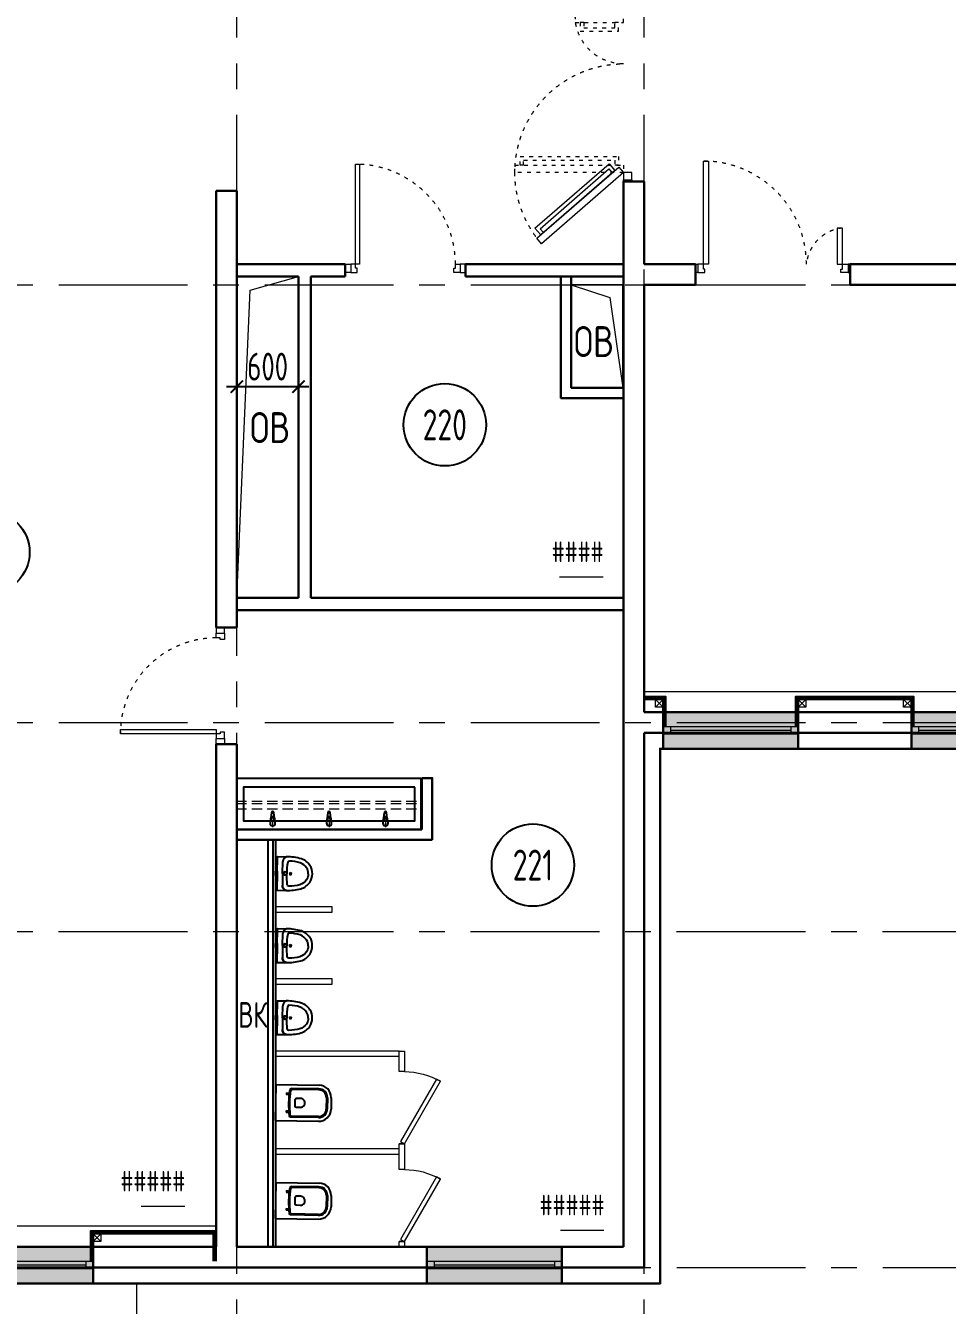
# Model space of a CAD drawing. Header units: millimetres. Extents: x -13407 to 95998, y -2719 to 109387.
# Drawn here: x 15115 to 24064, y 5773 to 18198 of the extents above; entities that cross this region are included whole.
import ezdxf
from ezdxf import colors
from ezdxf.entities.mleader import LeaderData, LeaderLine
from ezdxf.enums import TextEntityAlignment as Align
from ezdxf.math import Vec2, Vec3

# ---------------------------------------------------------------- set-up
doc = ezdxf.new("R2010")
doc.units = ezdxf.units.MM
for name, pattern in [('ACAD_ISO03W100', [30, 12, -18]), ('ADSK_Штриховая_ш2 п1', [3, 2, -1]), ('CENTER', [2, 1.25, -0.25, 0.25, -0.25])]:
    doc.linetypes.add(name, pattern=pattern)
for name, color, linetype, lineweight in [('_0', 250, 'Continuous', 9), ('_TEXT', 189, 'Continuous', 30), ('АР_Двери', 5, 'Continuous', 18), ('АР_Маркер экспликации', 239, 'Continuous', 13), ('АР_Навесной фасад', 5, 'Continuous', 5), ('АР_Номер помещения', 1, 'Continuous', 25), ('АР_Окна БЛОК', 250, 'Continuous', 13), ('АР_Оси', 193, 'Continuous', 9), ('АР_Отметки', 250, 'Continuous', 15), ('АР_Перегородки газоблок', 165, 'Continuous', 30), ('АР_Перегородки сантехнические', 216, 'Continuous', 9), ('АР_Подоконники', 163, 'Continuous', 9), ('АР_Помещения_площадь', 19, 'Continuous', 9), ('АР_Сущ Несущая стена', 202, 'Continuous', 30), ('АР_тонкая линия', 250, 'Continuous', 0), ('АР_Утеплитель', 250, 'Continuous', 9), ('Размер шахт', 95, 'Continuous', 9), ('Эвакуация', 7, 'Continuous', 9)]:
    doc.layers.add(name, color=color, linetype=linetype, lineweight=lineweight)
doc.layers.add('АР_Отверстия', color=251, linetype='Continuous')
doc.layers.add('ТХ_сантехника', color=253, linetype='Continuous')
doc.styles.add('ICOCPEUR', font='isocpeur.ttf')
doc.styles.add('ISOCPEUR', font='isocpeur.ttf', dxfattribs={"width": 0.7})
doc.styles.get("Standard").update_dxf_attribs({"font": 'arial.ttf'})
doc.dimstyles.new('R_100', dxfattribs={"dimtxt": 270, "dimasz": 120, "dimexe": 100, "dimexo": 0, "dimgap": 60, "dimtad": 1, "dimdec": 0, "dimrnd": 5, "dimzin": 0, "dimdsep": 46, "dimtxsty": 'ISOCPEUR', "dimblk": 'ARCHTICK', "dimcen": 0, "dimdle": 100, "dimclrd": 256, "dimclre": 256, "dimclrt": 256, "dimadec": 0, "dimazin": 0, "dimtfac": 2, "dimtdec": 0, "dimtofl": 0, "dimtmove": 1, "dimatfit": 3, "dimfxl": 1, "dimtvp": 3, "dimtolj": 1, "dimtzin": 0, "dimarcsym": 0})

# ---------------------------------------------------------------- blocks, each defined once
blk = doc.blocks.new('*U10')
for p, q in [((0, 0), (0, -50)), ((700, 0), (700, -50))]:
    blk.add_line(p, q)
blk.add_lwpolyline([(0, 0), (606, 350), (628, 312), (22, -38)], close=True)
blk.add_arc((0, 0), 700, 0, 30)
blk = doc.blocks.new('*U194')
blk.add_lwpolyline([(100, 80), (100, 1010), (140, 1010), (140, 80)], close=True)
for points in [[(0, 0), (0, 80), (55, 80), (55, 0), (0, 0)], [(55, 80), (55, 0), (115, 0), (115, 40), (100, 40), (100, 80), (55, 80)], [(1075, 80), (1075, 0), (1015, 0), (1015, 40), (1030, 40), (1030, 80), (1075, 80)], [(1130, 0), (1130, 80), (1075, 80), (1075, 0), (1130, 0)]]:
    blk.add_lwpolyline(points)
at = {"linetype": 'ACAD_ISO03W100', "ltscale": 3}
blk.add_arc((100, 80), 930, 0, 90, dxfattribs=at)
blk = doc.blocks.new('Полуторная_на лестницу')
for points in [[(75, 80), (75, 1080), (125, 1080), (125, 80)], [(1375, 430), (1375, 80), (1425, 80), (1425, 430)]]:
    blk.add_lwpolyline(points, close=True)
for points in [[(0, 0), (0, 80), (20, 80), (20, 0), (0, 0)], [(20, 80), (20, 0), (90, 0), (90, 30), (75, 30), (75, 80), (20, 80)], [(1480, 80), (1480, 0), (1410, 0), (1410, 30), (1425, 30), (1425, 80), (1480, 80)], [(1500, 0), (1500, 80), (1480, 80), (1480, 0), (1500, 0)]]:
    blk.add_lwpolyline(points)
at = {"linetype": 'ACAD_ISO03W100', "ltscale": 3}
for centre, radius, start, end in [((75, 80), 1000, 0, 90), ((1465, 40), 392, 95.9075, 174.0925)]:
    blk.add_arc(centre, radius, start, end, dxfattribs=at)
blk = doc.blocks.new('*U95')
at = {"true_color": 0xffffff}
h = blk.add_hatch(color=7, dxfattribs=at)
h.dxf.hatch_style = 1
h.paths.add_polyline_path([(-1600, -140), (0, -140), (0, 220), (-1600, 220)])
at = {"lineweight": 30}
for p, q in [((-1600, -140), (-1600, 220)), ((0, -140), (0, 220))]:
    blk.add_line(p, q, dxfattribs=at)
for p, q in [((0, 220), (-1600, 220)), ((-1600, 70), (0, 70)), ((-1600, 0), (0, 0)), ((-1530, 0), (-1530, 70)), ((-1530, 35), (-70, 35)), ((-70, 0), (-70, 70)), ((-1600, -140), (0, -140)), ((-1600, -140), (-1600, -140)), ((-1600, -140), (-1600, -140)), ((0, -140), (0, -140)), ((0, -140), (0, -140))]:
    blk.add_line(p, q)
blk = doc.blocks.new('*U96')
at = {"true_color": 0xffffff}
h = blk.add_hatch(color=7, dxfattribs=at)
h.dxf.hatch_style = 1
h.paths.add_polyline_path([(-1310, -140), (0, -140), (0, 220), (-1310, 220)])
at = {"lineweight": 30}
for p, q in [((-1310, -140), (-1310, 220)), ((0, -140), (0, 220))]:
    blk.add_line(p, q, dxfattribs=at)
for p, q in [((0, 220), (-1310, 220)), ((-1310, 70), (0, 70)), ((-1310, 0), (0, 0)), ((-1240, 0), (-1240, 70)), ((-1240, 35), (-70, 35)), ((-70, 0), (-70, 70)), ((-1310, -140), (0, -140)), ((-1310, -140), (-1310, -140)), ((-1310, -140), (-1310, -140)), ((0, -140), (0, -140)), ((0, -140), (0, -140))]:
    blk.add_line(p, q)
blk = doc.blocks.new('_DotSmall')
at = {"color": 0, "linetype": 'ByBlock', "const_width": 0.5}
blk.add_lwpolyline([(-0.0625, 0, 1), (0.0625, 0, 1)], format="xyb", close=True, dxfattribs=at)
blk = doc.blocks.new('*U57')
at = {"layer": 'АР_Номер помещения', "color": 7}
blk.add_circle((-15147, 3559), 400, dxfattribs=at)
at = {"layer": 'АР_Помещения_площадь', "color": 7}
blk.add_line((-14458, 12), (-14880, 12), dxfattribs=at)
at = {"color": 7, "style": 'ISOCPEUR', "width": 0.7, "flags": 1}
blk.add_attdef('КАТЕГОРИЯ', (-499, -2092), '', height=250, dxfattribs=at)
at = {"layer": 'АР_Номер помещения', "color": 7, "style": 'ISOCPEUR', "width": 0.7}
blk.add_attdef('НОМЕР_ПОМЕЩЕНИЯ', text='', height=300, dxfattribs=at).set_placement((-15147, 3559), align=Align.MIDDLE_CENTER)
at = {"layer": 'АР_Помещения_площадь', "color": 7, "lineweight": 30, "width": 0.7, "flags": 104}
blk.add_attdef('ИМЯ_ПОМЕЩЕНИЯ', text='', height=100, dxfattribs=at).set_placement((158, 1217), align=Align.MIDDLE_CENTER)
at = {"layer": 'АР_Помещения_площадь', "color": 7, "style": 'ISOCPEUR', "width": 0.7}
blk.add_attdef('ПЛОЩАДЬ_ПОМЕЩЕНИЯ', text='', height=200, dxfattribs=at).set_placement((-14453, 258), align=Align.MIDDLE_RIGHT)
blk = doc.blocks.new('*U58')
at = {"layer": 'АР_Номер помещения', "color": 7}
blk.add_circle((-15672, 817), 400, dxfattribs=at)
at = {"layer": 'АР_Помещения_площадь', "color": 7}
blk.add_line((-14136, -663), (-14558, -663), dxfattribs=at)
at = {"color": 7, "style": 'ISOCPEUR', "width": 0.7, "flags": 1}
blk.add_attdef('КАТЕГОРИЯ', (-499, -2092), '', height=250, dxfattribs=at)
at = {"layer": 'АР_Номер помещения', "color": 7, "style": 'ISOCPEUR', "width": 0.7}
blk.add_attdef('НОМЕР_ПОМЕЩЕНИЯ', text='', height=300, dxfattribs=at).set_placement((-15672, 817), align=Align.MIDDLE_CENTER)
at = {"layer": 'АР_Помещения_площадь', "color": 7, "lineweight": 30, "width": 0.7, "flags": 104}
blk.add_attdef('ИМЯ_ПОМЕЩЕНИЯ', text='', height=100, dxfattribs=at).set_placement((158, 1217), align=Align.MIDDLE_CENTER)
at = {"layer": 'АР_Помещения_площадь', "color": 7, "style": 'ISOCPEUR', "width": 0.7}
blk.add_attdef('ПЛОЩАДЬ_ПОМЕЩЕНИЯ', text='', height=200, dxfattribs=at).set_placement((-14131, -416), align=Align.MIDDLE_RIGHT)
blk = doc.blocks.new('*U88')
at = {"layer": 'АР_Номер помещения', "color": 7}
blk.add_circle((-18270, 7006), 400, dxfattribs=at)
at = {"layer": 'АР_Помещения_площадь', "color": 7}
blk.add_line((-16364, 653), (-16786, 653), dxfattribs=at)
at = {"color": 7, "style": 'ISOCPEUR', "width": 0.7, "flags": 1}
blk.add_attdef('КАТЕГОРИЯ', (-499, -2092), '', height=250, dxfattribs=at)
at = {"layer": 'АР_Номер помещения', "color": 7, "style": 'ISOCPEUR', "width": 0.7}
blk.add_attdef('НОМЕР_ПОМЕЩЕНИЯ', text='', height=300, dxfattribs=at).set_placement((-18270, 7006), align=Align.MIDDLE_CENTER)
at = {"layer": 'АР_Помещения_площадь', "color": 7, "lineweight": 30, "width": 0.7, "flags": 104}
blk.add_attdef('ИМЯ_ПОМЕЩЕНИЯ', text='', height=100, dxfattribs=at).set_placement((158, 1217), align=Align.MIDDLE_CENTER)
at = {"layer": 'АР_Помещения_площадь', "color": 7, "style": 'ISOCPEUR', "width": 0.7}
blk.add_attdef('ПЛОЩАДЬ_ПОМЕЩЕНИЯ', text='', height=200, dxfattribs=at).set_placement((-16359, 900), align=Align.MIDDLE_RIGHT)
blk = doc.blocks.new('*U191')
for points in [[(-55, -80), (-55, 0), (-115, 0), (-115, -40), (-100, -40), (-100, -80), (-55, -80)], [(0, 0), (0, -80), (-55, -80), (-55, 0), (0, 0)], [(-1170, 0), (-1170, -80), (-1115, -80), (-1115, 0), (-1170, 0)], [(-1115, -80), (-1115, 0), (-1055, 0), (-1055, -40), (-1070, -40), (-1070, -80), (-1115, -80)]]:
    blk.add_lwpolyline(points)
blk.add_lwpolyline([(-100, -80), (-100, -1050), (-140, -1050), (-140, -80)], close=True)
at = {"linetype": 'ACAD_ISO03W100', "ltscale": 3}
blk.add_arc((-100, -80), 970, 180, 270, dxfattribs=at)
blk = doc.blocks.new('_ArchTick')
at = {"color": 0, "linetype": 'ByBlock', "const_width": 0.15}
blk.add_lwpolyline([(-0.5, -0.5), (0.5, 0.5)], dxfattribs=at)
blk = doc.blocks.new('*D398')
at = {"layer": 'Размер шахт', "lineweight": -2, "ltscale": 100, "transparency": 16777216}
for p, q in [((17165, 14640), (17165, 14792)), ((17765, 14640), (17765, 14792)), ((17865, 14692), (17065, 14692))]:
    blk.add_line(p, q, dxfattribs=at)
at = {"layer": 'Размер шахт', "lineweight": -2, "ltscale": 100, "transparency": 16777216, "xscale": 120, "yscale": 120, "zscale": 120, "rotation": 180}
blk.add_blockref('_ArchTick', (17165, 14692), dxfattribs=at)
at = {"layer": 'Размер шахт', "lineweight": -2, "ltscale": 100, "transparency": 16777216, "xscale": 120, "yscale": 120, "zscale": 120}
blk.add_blockref('_ArchTick', (17765, 14692), dxfattribs=at)
at = {"layer": 'Размер шахт', "ltscale": 100, "transparency": 16777216, "insert": (17465, 14887), "char_height": 270, "attachment_point": 5, "style": 'ISOCPEUR'}
blk.add_mtext('\\A1;600', dxfattribs=at)
blk = doc.blocks.new('Из_буфера31843')
for p, q in [((366, 166), (359, 113)), ((395, 113), (388, 166)), ((916, 166), (909, 113)), ((945, 113), (938, 166)), ((1466, 166), (1459, 113)), ((1495, 113), (1488, 166)), ((356, 104), (352, 62)), ((363, 87), (363, 101)), ((390, 87), (363, 87)), ((390, 101), (390, 87)), ((402, 62), (398, 104)), ((906, 104), (902, 62)), ((913, 87), (913, 101)), ((940, 87), (913, 87)), ((940, 101), (940, 87)), ((952, 62), (948, 104)), ((1456, 104), (1452, 62)), ((1463, 87), (1463, 101)), ((1490, 87), (1463, 87)), ((1490, 101), (1490, 87)), ((1502, 62), (1498, 104))]:
    blk.add_line(p, q)
at = {"lineweight": 13, "ltscale": 500}
for p, q in [((377, 85), (377, 23)), ((927, 85), (927, 23)), ((1477, 85), (1477, 23))]:
    blk.add_line(p, q, dxfattribs=at)
for points in [[(1827, 500), (27, 500), (27, 0), (1827, 0)], [(1762, 415), (92, 415), (92, 85), (1762, 85)]]:
    blk.add_lwpolyline(points, close=True)
for centre, major_axis, start_param, end_param in [((377, 165), (-7.91, 7.91), 4.051589, 6.943986), ((927, 165), (-7.91, 7.91), 4.051589, 6.943986), ((1477, 165), (-7.91, 7.91), 4.051589, 6.943986), ((377, 62), (-17.7, -17.7), -0.785398, 2.356194), ((377, 102), (-14.9, -14.9), -1.35736, -0.875625), ((377, 102), (-14.9, 14.9), 4.498953, 6.496621), ((377, 101), (-9.62, 9.62), 3.926991, 7.068583), ((377, 102), (-14.9, 14.9), 4.017217, 4.498953), ((927, 62), (-17.7, -17.7), -0.785398, 2.356194), ((927, 102), (-14.9, -14.9), -1.35736, -0.875625), ((927, 102), (-14.9, 14.9), 4.498953, 6.496621), ((927, 101), (-9.62, 9.62), 3.926991, 7.068583), ((927, 102), (-14.9, 14.9), 4.017217, 4.498953), ((1477, 62), (-17.7, -17.7), -0.785398, 2.356194), ((1477, 102), (-14.9, -14.9), -1.35736, -0.875625), ((1477, 102), (-14.9, 14.9), 4.498953, 6.496621), ((1477, 101), (-9.62, 9.62), 3.926991, 7.068583), ((1477, 102), (-14.9, 14.9), 4.017217, 4.498953)]:
    blk.add_ellipse(centre, major_axis=major_axis, ratio=1, start_param=start_param, end_param=end_param)
blk = doc.blocks.new('Писуар')
for points in [[(0, 53), (116, 53, 0.328868), (164, 90, 0.066999), (145, 234, 0.172209), (82, 318, 0.143285), (0, 342, 0.143285), (-82, 318, 0.172209), (-145, 234, 0.066999), (-164, 90)], [(-58, 286, 0.137396), (-106, 222)], [(58, 286, -0.137396), (106, 222)], [(-164, 90, 0.328868), (-116, 53, 8)], [(0, 93, 0.419996), (-16, 77, 0.151492), (-11, 66), (0, 66)], [(0, 93, -0.419996), (16, 77, -0.151492), (11, 66), (0, 66)]]:
    blk.add_lwpolyline(points, format="xyb")
for points in [[(0, 0), (-164, 0), (-164, 90)], [(0, 53), (-116, 53)], [(0, 0), (164, 0), (164, 90)]]:
    blk.add_lwpolyline(points)
blk.add_lwpolyline([(-21, 0), (21, 0), (21, -16), (-21, -16)], close=True)
for centre, radius, start, end in [((0, 187), 115, 90, 120.5102), ((282, 110), 404, 163.8712, 178.9693), ((3, 912), 819, 262.0158, 269.8149)]:
    blk.add_arc(centre, radius, start, end)
at = {"extrusion": (0, 0, -1)}
for centre, radius, start, end in [((0, 187), 115, 90, 120.5102), ((282, 110), 404, 163.8712, 178.9693), ((3, 912), 819, 262.0158, 269.8149)]:
    blk.add_arc(centre, radius, start, end, dxfattribs=at)
for points in [[(-11, 132), (-11, 138), (-5, 138), (0, 138)], [(0, 122), (-5, 122), (-11, 127), (-11, 132)], [(11, 132), (11, 138), (5, 138), (0, 138)], [(0, 122), (5, 122), (11, 127), (11, 132)], [(164, 90), (159, 69), (138, 53), (116, 53)]]:
    blk.add_open_spline(points, degree=3)
for points, start_tangent, end_tangent in [([(-122, 117), (-111, 101)], (0.014037, -0.999901), (0.974129, -0.225992)), ([(122, 117), (111, 101)], (-0.014037, -0.999901), (-0.974129, -0.225992))]:
    blk.add_spline(points, degree=3, dxfattribs=dict(start_tangent=start_tangent, end_tangent=end_tangent))
blk = doc.blocks.new('унитаз поликлиники')
for p, q in [((0, 175), (0, -175)), ((0, 175), (420, 175)), ((420, 139), (150, 139)), ((420, 129), (157, 129)), ((126, 87), (100, 87)), ((112, 73), (112, 100)), ((192, -34), (192, 34)), ((242, 44), (202, 44)), ((494, 57), (494, -57)), ((504, 55), (504, -55)), ((540, 55), (540, -55)), ((126, -87), (99, -86)), ((112, -73), (112, -100)), ((242, -44), (202, -44)), ((0, -175), (420, -175)), ((420, -139), (148, -139)), ((420, -129), (155, -129))]:
    blk.add_line(p, q)
for centre, radius, start, end in [((420, 55), 120, 0, 90), ((420, 55), 83.5, 359.8619, 90.3335), ((420, 55), 74, 0, 90), ((242, 0), 43.7, 270, 90), ((420, -55), 120, 270, 0), ((420, -55), 84, 270, 0), ((420, -55), 74, 270, 358.4018)]:
    blk.add_arc(centre, radius, start, end)
at = {"extrusion": (0, 0, -1)}
for centre, major_axis, ratio, start_param, end_param in [((1158, 0), (-731, -726), 0.993775, 0.659849, 0.910919), ((150, 127), (-5.6, -10.5), 0.821373, 1.269211, 2.570669), ((154, 120), (-5.61, -7.72), 0.798093, 1.232924, 2.686723), ((112, 87), (3.55, 3.55), 1, 5.504025, 11.78721), ((984, 0), (-23, -941), 0.89728, 1.422258, 1.677847), ((155, -117), (5.3, -10.4), 0.842984, 0.549902, 1.8819), ((202, -33), (4.12, -9.49), 0.964797, 0.42926, 1.943413), ((148, -127), (5.4, -10.4), 0.836443, 0.56114, 1.877577)]:
    blk.add_ellipse(centre, major_axis=major_axis, ratio=ratio, start_param=start_param, end_param=end_param, dxfattribs=at)
for centre, major_axis, ratio, start_param, end_param in [((202, 33), (4.12, 9.49), 0.964797, 0.42926, 1.943413), ((112, -87), (3.54, -3.55), 1, 5.504025, 11.78721)]:
    blk.add_ellipse(centre, major_axis=major_axis, ratio=ratio, start_param=start_param, end_param=end_param)
blk = doc.blocks.new('дв.1700')
at = {"layer": 'АР_Двери'}
for points in [[(-87, 0), (-87, -80), (-70, -80), (-70, 0), (-87, 0)], [(-70, -80), (-70, 0), (0, 0), (0, -30), (0, -30), (0, -80), (-70, -80)], [(1596, -80), (1596, 0), (1526, 0), (1526, -30), (1526, -30), (1526, -80), (1596, -80)], [(1613, 0), (1613, -80), (1596, -80), (1596, 0), (1613, 0)]]:
    blk.add_lwpolyline(points, dxfattribs=at)
for points in [[(0, -80), (-692, -876), (-639, -922), (53, -126)], [(1997, -150), (1526, -150), (1526, -80), (1997, -80)], [(20, -164), (-606, -884), (-542, -940), (84, -219)], [(-3, -190), (-583, -858), (-546, -890), (35, -223)], [(1947, -235), (1576, -235), (1576, -150), (1947, -150)], [(1912, -200), (1611, -200), (1611, -150), (1912, -150)]]:
    blk.add_lwpolyline(points, close=True, dxfattribs=at)
at = {"layer": 'АР_Двери', "linetype": 'ACAD_ISO03W100', "ltscale": 3}
for points in [[(0, -80), (0, -1135), (70, -1135), (70, -80)], [(1456, -551), (1456, -80), (1526, -80), (1526, -551)]]:
    blk.add_lwpolyline(points, close=True, dxfattribs=at)
for points in [[(70, -1050), (70, -1085), (155, -1085), (155, -130), (70, -130), (70, -165)], [(70, -1050), (120, -1050), (120, -165), (70, -165)], [(1456, -466), (1456, -501), (1371, -501), (1371, -130), (1456, -130), (1456, -165)], [(1456, -466), (1406, -466), (1406, -165), (1456, -165)]]:
    blk.add_lwpolyline(points, dxfattribs=at)
for centre, radius, start, end in [((0, -80), 1055, 229, 0), ((1526, -80), 471, 180, 351.4758)]:
    blk.add_arc(centre, radius, start, end, dxfattribs=at)
blk = doc.blocks.new('A$C3079c8b3')
at = {"layer": 'АР_Перегородки газоблок', "color": 0, "lineweight": 25, "ltscale": 100}
for points in [[(301, -12975), (301, -16925)], [(351, -12975), (351, -16925)], [(376, -12975), (376, -16925)]]:
    blk.add_lwpolyline(points, dxfattribs=at)
blk = doc.blocks.new('A$Ce02d65bd')
at = {"ltscale": 100}
for points in [[(0, 0), (0, 75), (75, 75), (75, 0), (0, 0)], [(0, 0), (75, 75)], [(0, 75), (75, 0)]]:
    blk.add_lwpolyline(points, dxfattribs=at)

msp = doc.modelspace()

# ---------------------------------------------------------------- linework, layer by layer
for points in [[(21329.1, 11392.2), (21329.1, 11681.4), (21120, 11681.4)], [(23739, 11392.2), (23739, 11681.4), (22589, 11681.4), (22589, 11392.2)], [(21316.6, 11392.2), (21316.6, 11668.9), (21120, 11668.9)], [(21304.1, 11411.9), (21304.1, 11656.4), (21120, 11656.4)], [(23726.5, 11392.2), (23726.5, 11668.9), (22601.5, 11668.9), (22601.5, 11392.2)], [(23714, 11411.9), (23714, 11656.4), (22614, 11656.4), (22614, 11449.4)], [(16965, 6202.2), (16965, 6493), (15745, 6493), (15745, 6202.2)], [(16952.5, 6202.2), (16952.5, 6480.5), (15757.5, 6480.5), (15757.5, 6202.2)], [(16940, 6202.3), (16940, 6468), (15770, 6468), (15770, 6202.2)]]:
    msp.add_lwpolyline(points)
at = {"layer": 'АР_Навесной фасад', "ltscale": 100}
for p, q in [((21270, 11182.2), (21270, 5992.2)), ((21270, 11182.2), (29537.4, 11182.2)), ((21280, 11172.2), (21280, 5982.2)), ((21280, 11172.2), (29527.4, 11172.2)), ((13150, 5992.2), (21270, 5992.2)), ((13160, 5982.2), (21280, 5982.2))]:
    msp.add_line(p, q, dxfattribs=at)
at = {"layer": 'АР_Оси', "linetype": 'CENTER', "ltscale": 1000}
for p, q in [((17165, -1919.1), (17165, 32388.4)), ((21120, -1919.1), (21120, 32388.4)), ((-12563.8, 15682.2), (71033.4, 15682.2)), ((-12563.8, 11432.2), (71033.4, 11432.2)), ((-12564.9, 9402.2), (71032.3, 9402.2)), ((-12563.8, 9402.2), (71033.4, 9402.2)), ((-12563.8, 6142.2), (71033.4, 6142.2))]:
    msp.add_line(p, q, dxfattribs=at)
at = {"layer": 'АР_Перегородки газоблок', "ltscale": 100}
msp.add_line((17565.7, 10292.2), (17165, 10292.2), dxfattribs=at)
for points in [[(18217.8, 15882.2), (17165, 15882.2)], [(18217.8, 15882.2), (18217.9, 15762.2)], [(20920, 15882.2), (19384.8, 15882.2)], [(19384.8, 15882.2), (19384.9, 15762.2)], [(17764.9, 15762.2), (17165, 15762.2)], [(17765, 12643.3), (17764.9, 15762.2)], [(17884.9, 15762.2), (17884.9, 12643.3)], [(17884.9, 15762.2), (18217.9, 15762.2)], [(19384.9, 15762.2), (20920, 15762.2)], [(20311.8, 15762.2), (20311.8, 14582.2), (20920, 14582.2)], [(20411.8, 15762.2), (20411.8, 14682.2), (20920, 14682.2)], [(17165, 12643.3), (17765, 12643.3)], [(17884.9, 12643.3), (20920, 12643.3)], [(17165, 12523.3), (20920, 12523.3)], [(19062.8, 10292.2), (19062.8, 10892.2), (18962.8, 10892.2)], [(18962.8, 10392.2), (18962.8, 10892.2)], [(17165, 10392.2), (18962.8, 10392.2)], [(19062.8, 10292.2), (17565.7, 10292.2), (17565.7, 10292.2)]]:
    msp.add_lwpolyline(points, dxfattribs=at)
at = {"layer": 'АР_Перегородки сантехнические', "lineweight": 0}
for points in [[(17540.6, 9642.3), (17540.6, 9592.3), (18090.9, 9592.2), (18090.9, 9642.2)], [(17540.7, 8942.2), (17540.7, 8892.2), (18091, 8892.1), (18091, 8942.1)], [(17540.7, 8242.2), (17540.7, 8192.2), (18742.8, 8192.3), (18742.8, 8242.3)], [(18792.8, 8042.5), (18742.8, 8042.5), (18742.8, 8242.3), (18792.8, 8242.3)], [(18792.8, 7092.2), (18742.8, 7092.2), (18742.8, 7342.5), (18792.8, 7342.5)], [(17540.7, 7292.2), (17540.7, 7242.2), (18742.8, 7242.3), (18742.8, 7292.3)], [(18792.8, 6342.2), (18742.8, 6342.2), (18742.8, 6392.2), (18792.8, 6392.2)]]:
    msp.add_lwpolyline(points, close=True, dxfattribs=at)
at = {"layer": 'АР_Подоконники', "ltscale": 100}
for p, q in [((21120, 11732.2), (29380, 11732.2)), ((16965, 6542.2), (13025, 6542.2))]:
    msp.add_line(p, q, dxfattribs=at)
at = {"layer": 'АР_Сущ Несущая стена', "ltscale": 100}
for p, q in [((20920, 16684.7), (20920, 6342.2)), ((20920, 16684.7), (21120, 16684.7)), ((21120, 16684.7), (21120, 15882.2)), ((16965, 16594.7), (16965, 12353.3)), ((16965, 16594.7), (17165, 16594.7)), ((17165, 16594.7), (17165, 12353.3)), ((21120, 15882.2), (21620, 15882.2)), ((21620, 15882.2), (21620, 15682.2)), ((23120, 15882.2), (31817, 15882.2)), ((23120, 15882.2), (23120, 15682.2)), ((21120, 15682.2), (21120, 11532.2)), ((21120, 15682.2), (21620, 15682.2)), ((23120, 15682.2), (31817, 15682.2)), ((16965, 12353.3), (17165, 12353.3)), ((21120, 11532.2), (33833, 11532.2)), ((21120, 11332.2), (21120, 6142.2)), ((21120, 11332.2), (29687.4, 11332.2)), ((16965, 11223.3), (16965, 6342.2)), ((16965, 11223.3), (17165, 11223.3)), ((17165, 11223.3), (17165, 6342.2)), ((13025, 6342.2), (16965, 6342.2)), ((17165, 6342.2), (20920, 6342.2)), ((13000, 6142.2), (21120, 6142.2))]:
    msp.add_line(p, q, dxfattribs=at)
at = {"layer": 'АР_тонкая линия', "color": 18, "ltscale": 100, "true_color": 0x000000}
msp.add_lwpolyline([(17165, 12643.3), (17295.2, 15628.4), (17764.9, 15762.2)], dxfattribs=at)
at = {"layer": 'АР_тонкая линия', "linetype": 'ADSK_Штриховая_ш2 п1', "ltscale": 50}
for points in [[(17160.6, 10669.3), (18962.8, 10669.3)], [(17160.6, 10644.3), (18962.8, 10644.3)], [(17160.6, 10594.3), (18962.8, 10594.3)]]:
    msp.add_lwpolyline(points, dxfattribs=at)
at = {"layer": 'АР_Утеплитель', "ltscale": 0.25}
msp.add_line((16193.4, 4232.3, 1.8), (16193.4, 5982.2, 1.8), dxfattribs=at)
at = {"layer": 'Эвакуация', "lineweight": 18}
for p, q in [((20411.8, 15682.2), (20786.8, 15557.2)), ((20911.8, 15682.2), (20411.8, 15682.2)), ((20911.8, 15682.2), (20411.8, 15682.2)), ((20411.8, 15682.2), (20411.8, 14682.2)), ((20911.8, 14682.2), (20911.8, 15682.2)), ((20911.8, 14682.2), (20911.8, 15682.2)), ((20786.8, 15557.2), (20911.8, 14682.2)), ((20411.8, 14682.2), (20911.8, 14682.2))]:
    msp.add_line(p, q, dxfattribs=at)
at = {"layer": 'Эвакуация'}
for p, q in [((20411.8, 14682.2), (20411.8, 15682.2)), ((20411.8, 15682.2), (20911.8, 15682.2)), ((20911.8, 15682.2), (20911.8, 14682.2)), ((20911.8, 14682.2), (20411.8, 14682.2))]:
    msp.add_line(p, q, dxfattribs=at)

# ---------------------------------------------------------------- block references
at = {"layer": '_0', "color": 1, "lineweight": -3, "ltscale": 500, "rotation": 180}
for p in [(21304.1, 11656.4), (22689, 11656.4), (23714, 11656.4), (15845, 6468)]:
    msp.add_blockref('A$Ce02d65bd', p, dxfattribs=at)
at = {"layer": '_TEXT', "ltscale": 500}
msp.add_blockref('A$C3079c8b3', (17165, 23266.8), dxfattribs=at)
at = {"layer": 'АР_Двери', "xscale": -1, "rotation": 270}
msp.add_blockref('дв.1700', (21000, 16771.7), dxfattribs=at)
at = {"layer": 'АР_Двери'}
for name, p, rotation in [('*U191', (18217.8, 15802.2), 180), ('*U194', (17045, 11223.3), 90.00000000000001)]:
    msp.add_blockref(name, p, dxfattribs=dict(at, rotation=rotation))
msp.add_blockref('Полуторная_на лестницу', (21620, 15802.2), dxfattribs=at)
at = {"layer": 'АР_Двери', "lineweight": 30, "xscale": -1, "rotation": 270}
for p in [(18792.8, 7342.5), (18792.8, 6392.2)]:
    msp.add_blockref('*U10', p, dxfattribs=at)
at = {"layer": 'АР_Маркер экспликации', "color": 7}
ref = msp.add_blockref('*U58', (34856.7, 13505.3), dxfattribs=at)
ref.add_attrib('НОМЕР_ПОМЕЩЕНИЯ', '220', dxfattribs={"layer": 'АР_Номер помещения', "color": 7, "height": 300, "style": 'ISOCPEUR', "width": 0.7}).set_placement((19184.9, 14322), align=Align.MIDDLE_CENTER)
ref.add_attrib('ПЛОЩАДЬ_ПОМЕЩЕНИЯ', '####', dxfattribs={"layer": 'АР_Помещения_площадь', "color": 7, "height": 200, "style": 'ISOCPEUR', "width": 0.7}).set_placement((20725.8, 13088.9), align=Align.MIDDLE_RIGHT)
ref = msp.add_blockref('*U88', (33023.5, 6078.7), dxfattribs=at)
ref.add_attrib('НОМЕР_ПОМЕЩЕНИЯ', '244', dxfattribs={"layer": 'АР_Номер помещения', "color": 7, "height": 300, "style": 'ISOCPEUR', "width": 0.7}).set_placement((14753.6, 13084.4), align=Align.MIDDLE_CENTER)
ref.add_attrib('ПЛОЩАДЬ_ПОМЕЩЕНИЯ', '#####', dxfattribs={"layer": 'АР_Помещения_площадь', "color": 7, "height": 200, "style": 'ISOCPEUR', "width": 0.7}).set_placement((16664.7, 6978.6), align=Align.MIDDLE_RIGHT)
ref = msp.add_blockref('*U57', (35187.4, 6488.9), dxfattribs=at)
ref.add_attrib('НОМЕР_ПОМЕЩЕНИЯ', '221', dxfattribs={"layer": 'АР_Номер помещения', "color": 7, "height": 300, "style": 'ISOCPEUR', "width": 0.7}).set_placement((20040.2, 10048), align=Align.MIDDLE_CENTER)
ref.add_attrib('ПЛОЩАДЬ_ПОМЕЩЕНИЯ', '#####', dxfattribs={"layer": 'АР_Помещения_площадь', "color": 7, "height": 200, "style": 'ISOCPEUR', "width": 0.7}).set_placement((20734.6, 6747), align=Align.MIDDLE_RIGHT)
at = {"layer": 'АР_Окна БЛОК', "xscale": -1, "rotation": 180}
for name, p in [('*U96', (22615, 11392.2)), ('*U96', (25025, 11392.2)), ('*U95', (15770, 6202.2)), ('*U96', (20320, 6202.2))]:
    msp.add_blockref(name, p, dxfattribs=at)
at = {"layer": 'ТХ_сантехника', "xscale": 0.9954344748001746, "yscale": 0.9954344748001746, "zscale": 0.9954344748001746}
msp.add_blockref('Из_буфера31843', (17138.2, 10392.2), dxfattribs=at)
at = {"layer": 'ТХ_сантехника', "ltscale": 100, "rotation": 269.1248415622985}
for p in [(17556.7, 9966.8), (17556.6, 9266.9), (17556.5, 8566.9)]:
    msp.add_blockref('Писуар', p, dxfattribs=at)
at = {"layer": 'ТХ_сантехника', "rotation": 359.1248415622985}
for p in [(17541, 7742.2), (17540.8, 6792.2)]:
    msp.add_blockref('унитаз поликлиники', p, dxfattribs=at)

# ---------------------------------------------------------------- texts
at = {"layer": 'АР_Отверстия', "ltscale": 100, "attachment_point": 5, "line_spacing_factor": 0.7, "style": 'ICOCPEUR'}
for s, insert, char_height in [('\\A1;{\\W0.8;ОВ}', (20631.4, 15130), 300), ('\\A1;{\\W0.8;ОВ}', (17487.1, 14295), 300), ('\\A1;{\\W0.7;ВК}', (17320.2, 8593.4), 250)]:
    msp.add_mtext(s, dxfattribs=dict(at, insert=insert, char_height=char_height))

# ---------------------------------------------------------------- dimensions: what is measured, and where the dimension line sits
at = {"layer": 'Размер шахт', "ltscale": 100}
dim = msp.add_linear_dim(base=(17165, 14691.6), p1=(17764.9, 14639.9), p2=(17165, 14639.9), dimstyle='R_100', override={"dimpost": '\\X', "dimfxl": 300, "dimarcsym": 1}, dxfattribs=at)
dim.commit()
dim.dimension.update_dxf_attribs({"geometry": '*D398', "text_midpoint": (17465, 14886.6)})

# ---------------------------------------------------------------- leaders
at = {"layer": 'АР_Отметки'}
ml = msp.add_multileader_mtext('Standard', dxfattribs=at)
ml.set_content('Л.4', color=256, style='ISOCPEUR')
ml.set_leader_properties(color=256, linetype='Continuous', lineweight=-1)
ml.set_arrow_properties(name='DOTSMALL')
ml.build(insert=Vec2(0, 0))
ml.multileader.update_dxf_attribs({"has_text_frame": 1, "text_left_attachment_type": 4, "text_right_attachment_type": 4, "dogleg_length": 100, "arrow_head_size": 180})
ctx = ml.context
ctx.base_point, ctx.char_height, ctx.arrow_head_size, ctx.landing_gap_size, ctx.plane_origin = Vec3(24105, 74801.7), 250, 180, 50, Vec3(52223.5, 62665)
ctx.left_attachment, ctx.right_attachment = 4, 4
notes = []
notes.append((ctx, [(0, (0, 0, 0), (0, 0), (1, 0), 1, [])]))
ctx.mtext.insert, ctx.mtext.width, ctx.mtext.line_spacing_style, ctx.mtext.flow_direction = Vec3(24155, 75135.1), 852.697, 2, 5
ml = msp.add_multileader_mtext('Standard', dxfattribs=at)
ml.set_content('+4,200', color=256, style='ISOCPEUR')
ml.set_leader_properties(color=256, linetype='Continuous', lineweight=-1)
ml.set_arrow_properties(name='DOTSMALL')
ml.build(insert=Vec2(0, 0))
ml.multileader.update_dxf_attribs({"has_text_frame": 1, "text_left_attachment_type": 4, "text_right_attachment_type": 4, "dogleg_length": 100, "arrow_head_size": 180})
ctx = ml.context
ctx.base_point, ctx.char_height, ctx.arrow_head_size, ctx.landing_gap_size, ctx.plane_origin = Vec3(29759, 73421.5), 250, 180, 50, Vec3(29677.6, 72154)
ctx.left_attachment, ctx.right_attachment = 4, 4
notes.append((ctx, [(0, (0, 0, 0), (0, 0), (1, 0), 1, [])]))
ctx.mtext.insert, ctx.mtext.width, ctx.mtext.line_spacing_style, ctx.mtext.flow_direction = Vec3(29809, 73754.8), 852.697, 2, 5
ml = msp.add_multileader_mtext('Standard', dxfattribs=at)
ml.set_content('+2,850', color=256, style='ISOCPEUR')
ml.set_leader_properties(color=256, linetype='Continuous', lineweight=-1)
ml.set_arrow_properties(name='DOTSMALL')
ml.build(insert=Vec2(0, 0))
ml.multileader.update_dxf_attribs({"has_text_frame": 1, "text_left_attachment_type": 4, "text_right_attachment_type": 4, "dogleg_length": 100, "arrow_head_size": 180})
ctx = ml.context
ctx.base_point, ctx.char_height, ctx.arrow_head_size, ctx.landing_gap_size, ctx.plane_origin = Vec3(23981.1, 72724.2), 250, 180, 50, Vec3(24541, 73663.5)
ctx.left_attachment, ctx.right_attachment = 4, 4
notes.append((ctx, [(0, (0, 0, 0), (0, 0), (1, 0), 1, [])]))
ctx.mtext.insert, ctx.mtext.width, ctx.mtext.line_spacing_style, ctx.mtext.flow_direction = Vec3(24031.1, 73057.5), 852.697, 2, 5
ml = msp.add_multileader_mtext('Standard', dxfattribs=at)
ml.set_content('+2,100', color=256, style='ISOCPEUR')
ml.set_leader_properties(color=256, linetype='Continuous', lineweight=-1)
ml.set_arrow_properties(name='DOTSMALL')
ml.build(insert=Vec2(0, 0))
ml.multileader.update_dxf_attribs({"has_text_frame": 1, "text_left_attachment_type": 4, "text_right_attachment_type": 4, "dogleg_length": 100, "arrow_head_size": 180})
ctx = ml.context
ctx.base_point, ctx.char_height, ctx.arrow_head_size, ctx.landing_gap_size, ctx.plane_origin = Vec3(55581.7, 70947), 250, 180, 50, Vec3(49822.1, 65161.6)
ctx.left_attachment, ctx.right_attachment = 4, 4
notes.append((ctx, [(0, (0, 0, 0), (0, 0), (1, 0), 1, [])]))
ctx.mtext.insert, ctx.mtext.width, ctx.mtext.line_spacing_style, ctx.mtext.flow_direction = Vec3(55631.7, 71280.3), 852.697, 2, 5
ml = msp.add_multileader_mtext('Standard', dxfattribs=at)
ml.set_content('Л.5', color=256, style='ISOCPEUR')
ml.set_leader_properties(color=256, linetype='Continuous', lineweight=-1)
ml.set_arrow_properties(name='DOTSMALL')
ml.build(insert=Vec2(0, 0))
ml.multileader.update_dxf_attribs({"has_text_frame": 1, "text_left_attachment_type": 4, "text_right_attachment_type": 4, "dogleg_length": 100, "arrow_head_size": 180})
ctx = ml.context
ctx.base_point, ctx.char_height, ctx.arrow_head_size, ctx.landing_gap_size, ctx.plane_origin = Vec3(54054.2, 70700.7), 250, 180, 50, Vec3(79808.7, 56971.3)
ctx.left_attachment, ctx.right_attachment = 4, 4
notes.append((ctx, [(0, (0, 0, 0), (0, 0), (1, 0), 1, [])]))
ctx.mtext.insert, ctx.mtext.width, ctx.mtext.line_spacing_style, ctx.mtext.flow_direction = Vec3(54104.2, 71034), 852.697, 2, 5
ml = msp.add_multileader_mtext('Standard', dxfattribs=at)
ml.set_content('+4,200', color=256, style='ISOCPEUR')
ml.set_leader_properties(color=256, linetype='Continuous', lineweight=-1)
ml.set_arrow_properties(name='DOTSMALL')
ml.build(insert=Vec2(0, 0))
ml.multileader.update_dxf_attribs({"has_text_frame": 1, "text_left_attachment_type": 4, "text_right_attachment_type": 4, "dogleg_length": 100, "arrow_head_size": 180})
ctx = ml.context
ctx.base_point, ctx.char_height, ctx.arrow_head_size, ctx.landing_gap_size, ctx.plane_origin = Vec3(25913.8, 67369.3), 250, 180, 50, Vec3(25832.4, 66101.8)
ctx.left_attachment, ctx.right_attachment = 4, 4
notes.append((ctx, [(0, (0, 0, 0), (0, 0), (1, 0), 1, [])]))
ctx.mtext.insert, ctx.mtext.width, ctx.mtext.line_spacing_style, ctx.mtext.flow_direction = Vec3(25963.8, 67702.7), 852.697, 2, 5
ml = msp.add_multileader_mtext('Standard', dxfattribs=at)
ml.set_content('+4,200', color=256, style='ISOCPEUR')
ml.set_leader_properties(color=256, linetype='Continuous', lineweight=-1)
ml.set_arrow_properties(name='DOTSMALL')
ml.build(insert=Vec2(0, 0))
ml.multileader.update_dxf_attribs({"has_text_frame": 1, "text_left_attachment_type": 4, "text_right_attachment_type": 4, "dogleg_length": 100, "arrow_head_size": 180})
ctx = ml.context
ctx.base_point, ctx.char_height, ctx.arrow_head_size, ctx.landing_gap_size, ctx.plane_origin = Vec3(55040.2, 64919.7), 250, 180, 50, Vec3(54958.8, 63652.1)
ctx.left_attachment, ctx.right_attachment = 4, 4
notes.append((ctx, [(0, (0, 0, 0), (0, 0), (1, 0), 1, [])]))
ctx.mtext.insert, ctx.mtext.width, ctx.mtext.line_spacing_style, ctx.mtext.flow_direction = Vec3(55090.2, 65253), 852.697, 2, 5
ml = msp.add_multileader_mtext('Standard', dxfattribs=at)
ml.set_content('+4,200', color=256, style='ISOCPEUR')
ml.set_leader_properties(color=256, linetype='Continuous', lineweight=-1)
ml.set_arrow_properties(name='DOTSMALL')
ml.build(insert=Vec2(0, 0))
ml.multileader.update_dxf_attribs({"has_text_frame": 1, "text_left_attachment_type": 4, "text_right_attachment_type": 4, "dogleg_length": 100, "arrow_head_size": 180})
ctx = ml.context
ctx.base_point, ctx.char_height, ctx.arrow_head_size, ctx.landing_gap_size, ctx.plane_origin = Vec3(19540.3, 43158.7), 250, 180, 50, Vec3(18238.9, 41600)
ctx.left_attachment, ctx.right_attachment = 4, 4
notes.append((ctx, [(0, (0, 0, 0), (0, 0), (1, 0), 1, [])]))
ctx.mtext.insert, ctx.mtext.width, ctx.mtext.line_spacing_style, ctx.mtext.flow_direction = Vec3(19590.3, 43492.1), 852.697, 2, 5
ml = msp.add_multileader_mtext('Standard', dxfattribs=at)
ml.set_content('Л.3', color=256, style='ISOCPEUR')
ml.set_leader_properties(color=256, linetype='Continuous', lineweight=-1)
ml.set_arrow_properties(name='DOTSMALL')
ml.build(insert=Vec2(0, 0))
ml.multileader.update_dxf_attribs({"has_text_frame": 1, "text_left_attachment_type": 4, "text_right_attachment_type": 4, "dogleg_length": 100, "arrow_head_size": 180})
ctx = ml.context
ctx.base_point, ctx.char_height, ctx.arrow_head_size, ctx.landing_gap_size, ctx.plane_origin = Vec3(17771.7, 43154.9), 250, 180, 50, Vec3(44672.1, 29297.8)
ctx.left_attachment, ctx.right_attachment = 4, 4
notes.append((ctx, [(0, (0, 0, 0), (0, 0), (1, 0), 1, [])]))
ctx.mtext.insert, ctx.mtext.width, ctx.mtext.line_spacing_style, ctx.mtext.flow_direction = Vec3(17821.7, 43488.3), 852.697, 2, 5
ml = msp.add_multileader_mtext('Standard', dxfattribs=at)
ml.set_content('+2,100', color=256, style='ISOCPEUR')
ml.set_leader_properties(color=256, linetype='Continuous', lineweight=-1)
ml.set_arrow_properties(name='DOTSMALL')
ml.build(insert=Vec2(0, 0))
ml.multileader.update_dxf_attribs({"has_text_frame": 1, "text_left_attachment_type": 4, "text_right_attachment_type": 4, "dogleg_length": 100, "arrow_head_size": 180})
ctx = ml.context
ctx.base_point, ctx.char_height, ctx.arrow_head_size, ctx.landing_gap_size, ctx.plane_origin = Vec3(19691.7, 36769.8), 250, 180, 50, Vec3(18716.1, 37414.3)
ctx.left_attachment, ctx.right_attachment = 4, 4
notes.append((ctx, [(0, (0, 0, 0), (0, 0), (1, 0), 1, [])]))
ctx.mtext.insert, ctx.mtext.width, ctx.mtext.line_spacing_style, ctx.mtext.flow_direction = Vec3(19741.7, 37103.1), 852.697, 2, 5
ml = msp.add_multileader_mtext('Standard', dxfattribs=at)
ml.set_content('+2,410', color=256, style='ISOCPEUR')
ml.set_leader_properties(color=256, linetype='Continuous', lineweight=-1)
ml.set_arrow_properties(name='DOTSMALL')
ml.build(insert=Vec2(0, 0))
ml.multileader.update_dxf_attribs({"has_text_frame": 1, "text_left_attachment_type": 4, "text_right_attachment_type": 4, "dogleg_length": 100, "arrow_head_size": 180})
ctx = ml.context
ctx.base_point, ctx.char_height, ctx.arrow_head_size, ctx.landing_gap_size, ctx.plane_origin = Vec3(15947, 26620.6), 250, 180, 50, Vec3(13458.8, 25791)
ctx.left_attachment, ctx.right_attachment = 4, 4
notes.append((ctx, [(0, (0, 0, 0), (0, 0), (1, 0), 1, [])]))
ctx.mtext.insert, ctx.mtext.width, ctx.mtext.line_spacing_style, ctx.mtext.flow_direction = Vec3(15997, 26954), 852.697, 2, 5
ml = msp.add_multileader_mtext('Standard', dxfattribs=at)
ml.set_content('+1,975', color=256, style='ISOCPEUR')
ml.set_leader_properties(color=256, linetype='Continuous', lineweight=-1)
ml.set_arrow_properties(name='DOTSMALL')
ml.build(insert=Vec2(0, 0))
ml.multileader.update_dxf_attribs({"has_text_frame": 1, "text_left_attachment_type": 4, "text_right_attachment_type": 4, "dogleg_length": 100, "arrow_head_size": 180})
ctx = ml.context
ctx.base_point, ctx.char_height, ctx.arrow_head_size, ctx.landing_gap_size, ctx.plane_origin = Vec3(53793.1, 26324.6), 250, 180, 50, Vec3(53132.5, 25663.8)
ctx.left_attachment, ctx.right_attachment = 4, 4
notes.append((ctx, [(0, (0, 0, 0), (0, 0), (1, 0), 1, [])]))
ctx.mtext.insert, ctx.mtext.width, ctx.mtext.line_spacing_style, ctx.mtext.flow_direction = Vec3(53843.1, 26657.9), 852.697, 2, 5
ml = msp.add_multileader_mtext('Standard', dxfattribs=at)
ml.set_content('Л.1', color=256, style='ISOCPEUR')
ml.set_leader_properties(color=256, linetype='Continuous', lineweight=-1)
ml.set_arrow_properties(name='DOTSMALL')
ml.build(insert=Vec2(0, 0))
ml.multileader.update_dxf_attribs({"has_text_frame": 1, "text_left_attachment_type": 4, "text_right_attachment_type": 4, "dogleg_length": 100, "arrow_head_size": 180})
ctx = ml.context
ctx.base_point, ctx.char_height, ctx.arrow_head_size, ctx.landing_gap_size, ctx.plane_origin = Vec3(51731.8, 26137.6, 0), 250, 180, 50, Vec3(77176.9, 13391.1, 0)
ctx.left_attachment, ctx.right_attachment = 4, 4
notes.append((ctx, [(0, (0, 0, 0), (0, 0), (1, 0), 1, [])]))
ctx.mtext.insert, ctx.mtext.width, ctx.mtext.line_spacing_style, ctx.mtext.flow_direction = Vec3(51781.8, 26470.9, 0), 852.697, 2, 5
ml = msp.add_multileader_mtext('Standard', dxfattribs=at)
ml.set_content('+3,950', color=256, style='ISOCPEUR')
ml.set_leader_properties(color=256, linetype='Continuous', lineweight=-1)
ml.set_arrow_properties(name='DOTSMALL')
ml.build(insert=Vec2(0, 0))
ml.multileader.update_dxf_attribs({"has_text_frame": 1, "text_left_attachment_type": 4, "text_right_attachment_type": 4, "dogleg_length": 100, "arrow_head_size": 180})
ctx = ml.context
ctx.base_point, ctx.char_height, ctx.arrow_head_size, ctx.landing_gap_size, ctx.plane_origin = Vec3(52211.2, 20900.5), 250, 180, 50, Vec3(52690.3, 17948.1)
ctx.left_attachment, ctx.right_attachment = 4, 4
notes.append((ctx, [(0, (0, 0, 0), (0, 0), (1, 0), 1, [])]))
ctx.mtext.insert, ctx.mtext.width, ctx.mtext.line_spacing_style, ctx.mtext.flow_direction = Vec3(52261.2, 21233.8), 852.697, 2, 5
ml = msp.add_multileader_mtext('Standard', dxfattribs=at)
ml.set_content('+3,950', color=256, style='ISOCPEUR')
ml.set_leader_properties(color=256, linetype='Continuous', lineweight=-1)
ml.set_arrow_properties(name='DOTSMALL')
ml.build(insert=Vec2(0, 0))
ml.multileader.update_dxf_attribs({"has_text_frame": 1, "text_left_attachment_type": 4, "text_right_attachment_type": 4, "dogleg_length": 100, "arrow_head_size": 180})
ctx = ml.context
ctx.base_point, ctx.char_height, ctx.arrow_head_size, ctx.landing_gap_size, ctx.plane_origin = Vec3(52211.2, 20900.5), 250, 180, 50, Vec3(52690.3, 17948.1)
ctx.left_attachment, ctx.right_attachment = 4, 4
notes.append((ctx, [(0, (0, 0, 0), (0, 0), (1, 0), 1, [])]))
ctx.mtext.insert, ctx.mtext.width, ctx.mtext.line_spacing_style, ctx.mtext.flow_direction = Vec3(52261.2, 21233.8), 852.697, 2, 5
for ctx, leaders in notes:
    for number, flags, end, landing, length, lines in leaders:
        leader = LeaderData()
        leader.index, (leader.has_last_leader_line, leader.has_dogleg_vector, leader.attachment_direction) = number, flags
        leader.last_leader_point, leader.dogleg_vector, leader.dogleg_length = Vec3(end), Vec3(landing), length
        for number, points, colour, breaks in lines:
            line = LeaderLine()
            line.index, line.vertices, line.color, line.breaks = number, Vec3.list(points), colors.encode_raw_color(colour), breaks
            leader.lines.append(line)
        ctx.leaders.append(leader)

doc.saveas('drawing.dxf')
